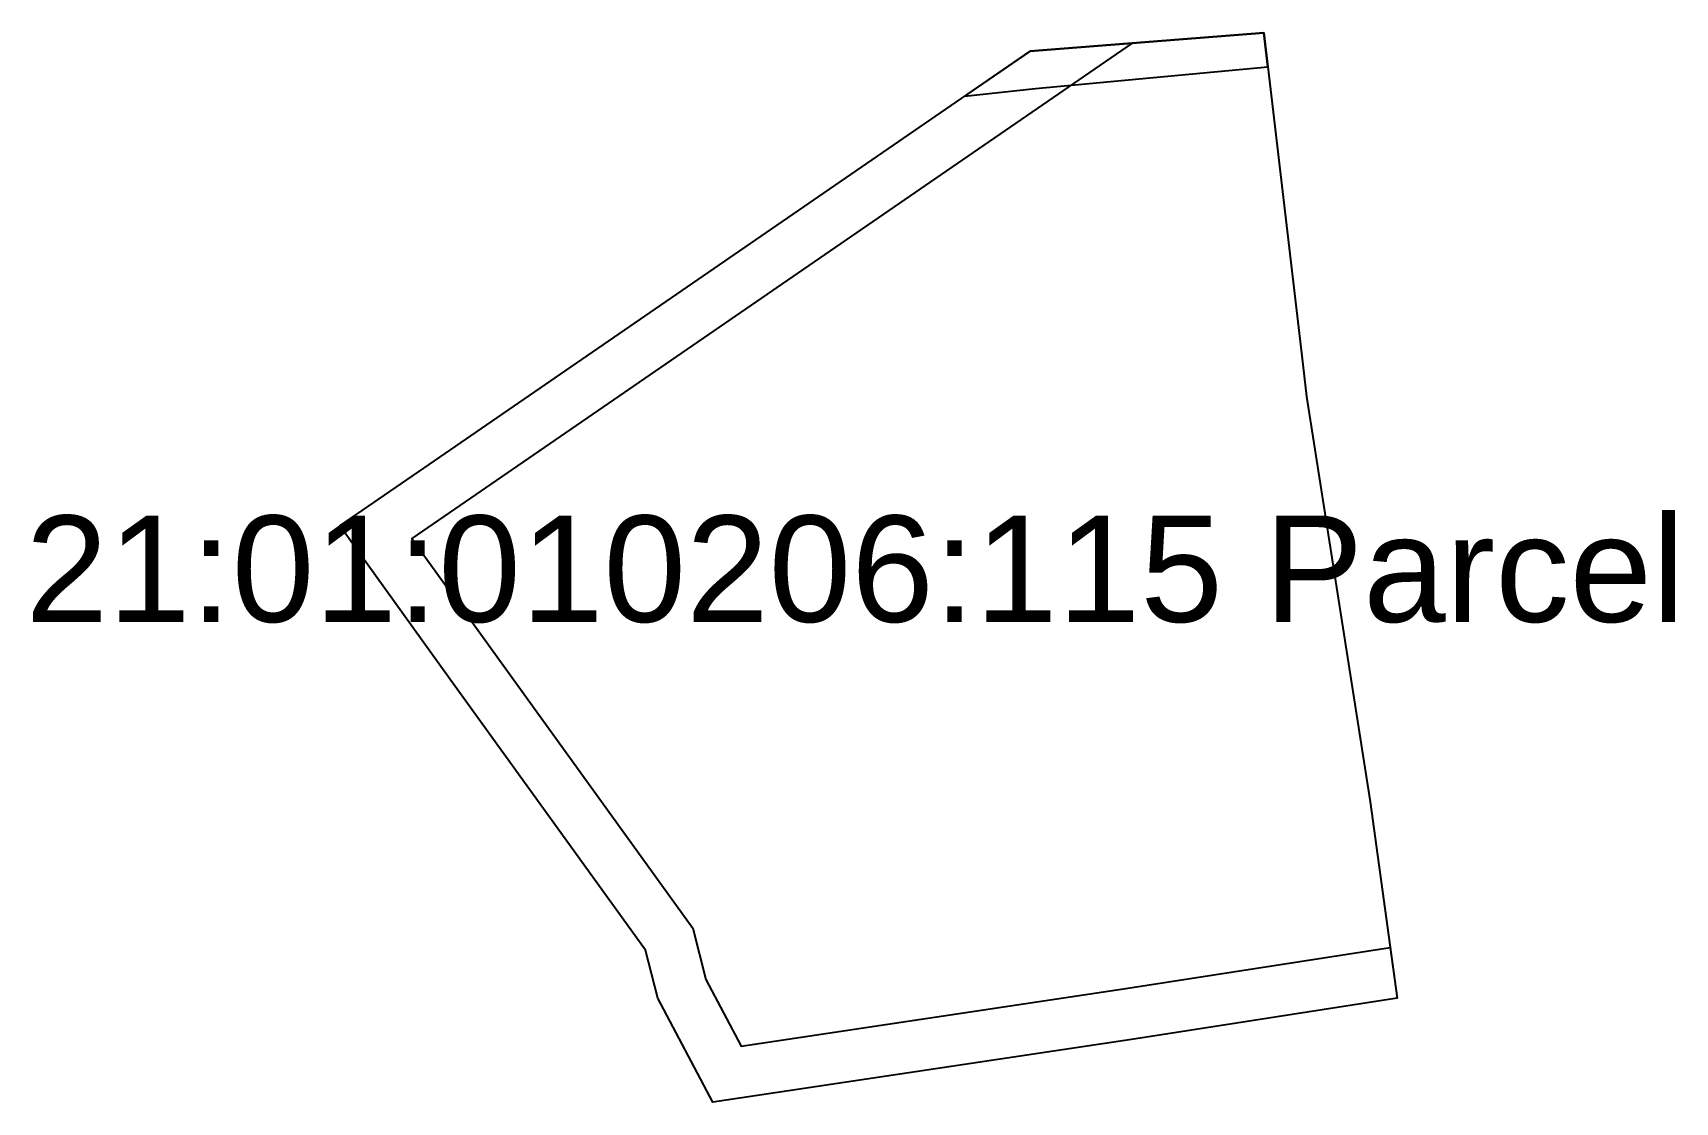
# Model space of a CAD drawing. Header units: millimetres. Extents: x 1230503 to 1230615, y 410321 to 410394.
import ezdxf
from ezdxf.enums import TextEntityAlignment as Align

# ---------------------------------------------------------------- set-up
doc = ezdxf.new("R2010")
doc.units = ezdxf.units.MM
doc.styles.get("Standard").update_dxf_attribs({"font": 'arial.ttf'})

# ---------------------------------------------------------------- blocks, each defined once
blk = doc.blocks.new('21 01 010206 115')
at = {"color": 8}
for points in [[(1230589.83, 410368.77), (1230594.17, 410341.09), (1230596.02, 410327.67), (1230577.86, 410324.85), (1230549.28, 410320.58), (1230545.51, 410327.69), (1230544.67, 410330.96), (1230531.23, 410349.6), (1230523.79, 410359.92), (1230529.53, 410363.86), (1230570.95, 410392.34), (1230586.92, 410393.59), (1230589.5, 410371.54), (1230589.83, 410368.77)], [(1230570.95, 410392.34), (1230566.47, 410389.26), (1230571.31, 410389.8), (1230587.19, 410391.26), (1230586.92, 410393.59), (1230570.95, 410392.34)], [(1230523.79, 410359.92), (1230529.53, 410363.86), (1230570.95, 410392.34), (1230577.92, 410392.88), (1230528.72, 410359.06), (1230547.9, 410332.47), (1230548.8, 410328.96), (1230551.21, 410324.41), (1230577.33, 410328.31), (1230595.54, 410331.14), (1230596.02, 410327.67), (1230577.86, 410324.85), (1230549.28, 410320.58), (1230545.51, 410327.69), (1230544.67, 410330.96), (1230531.23, 410349.6), (1230523.79, 410359.92)]]:
    blk.add_lwpolyline(points, dxfattribs=at)
blk.add_text('21:01:010206:115 Parcel', height=7.262, dxfattribs=at).set_placement((1230559, 410357), align=Align.MIDDLE_CENTER)

msp = doc.modelspace()

# ---------------------------------------------------------------- block references
msp.add_blockref('21 01 010206 115', (0, 0))

doc.saveas('drawing.dxf')
